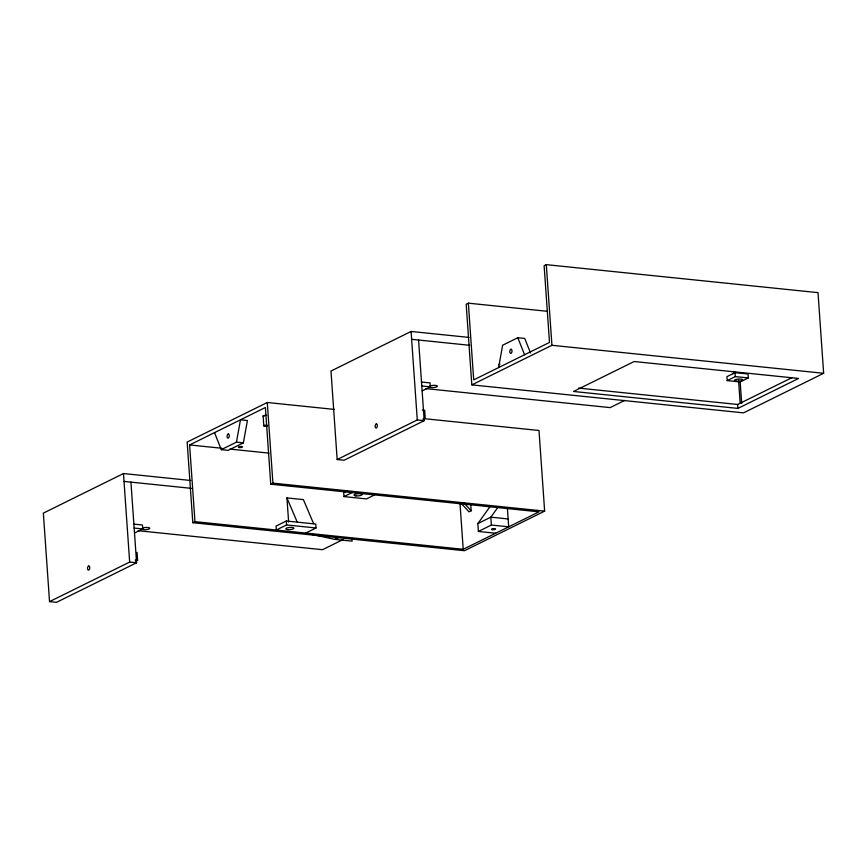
<?xml version="1.0" encoding="UTF-8"?>
<svg xmlns="http://www.w3.org/2000/svg" width="867" height="867" viewBox="0 0 867 867"><rect width="100%" height="100%" fill="white"/><g stroke="black" fill="none" stroke-linecap="round" stroke-linejoin="round"><path stroke-width="1.3" d="M221.291 449.637L236.453 442.148L240.484 419.801L247.409 420.517L243.378 442.864L228.216 450.341L221.291 449.637L214.507 432.644M498.612 367.565L502.643 345.229L517.805 337.74L524.73 338.455L530.55 353.021M495.696 533.238L478.389 531.46L477.847 523.592L490.364 506.133M497.886 507.358L490.83 517.165L477.847 523.592M732.875 373.731L734.717 371.813M190.773 480.481L123.472 473.545L43.35 513.123L49.538 601.633L56.463 602.348L136.585 562.77L130.939 482.128M334.532 409.43L267.285 402.494L187.164 442.072L192.799 522.714L464.517 550.708L544.639 511.129L538.992 430.487L423.313 418.577M468.971 337.415L411.088 331.454L330.977 371.033L337.165 459.543L344.091 460.247L424.201 420.668L418.566 340.027M468.343 303.168L466.175 304.23L471.821 384.872L743.528 412.865L823.65 373.287L818.014 292.645L546.297 264.652L544.129 265.725L549.494 342.432L473.707 379.876L468.343 303.168L547.023 311.275M194.967 521.652L189.602 444.944L265.389 407.501L270.753 484.209L539.003 511.844L463.216 549.288L194.967 521.652L192.799 522.714M134.602 532.956L142.73 528.935L142.448 525.001L133.8 524.112M422.229 390.854L430.346 386.845L430.075 382.911L421.416 382.022M270.753 484.209L272.921 483.136L544.639 511.129M471.821 384.872L551.932 345.294L823.65 373.287M49.538 601.633L129.66 562.054L136.585 562.77M337.165 459.543L417.276 419.953L424.201 420.668M135.436 561.328L137.604 560.255L137.051 552.387M423.063 419.227L425.22 418.165L424.678 410.297L422.37 410.058M286.316 521.013L276.031 526.096L276.302 530.03L286.598 524.947L316.011 527.981L315.74 524.047L286.316 521.013L286.598 524.947M347.179 490.95L343.7 492.662L343.971 496.596L366.47 498.915L374.598 494.905M343.971 496.596L352.1 492.586M305.726 533.064L316.011 527.981M311.741 534.365L334.803 539.382L339.528 537.052M343.169 539.502L322.535 549.7L138.254 530.712M624.728 400.413L610.162 407.609L425.881 388.622M735.043 372.658L726.914 376.668L727.196 380.602L740.169 381.935L748.297 377.925L748.015 373.991L735.043 372.658L735.314 376.592L727.196 380.602M470.727 504.507L471.171 510.771L469.004 511.833L461.157 503.337M478.389 531.46L491.383 525.034L508.691 526.822L507.412 508.463M578.571 388.091L737.644 404.477L792.21 377.524M737.915 408.411L798.54 378.456L634.135 361.517L573.499 391.472L737.915 408.411L737.644 404.477M411.641 339.311L469.676 345.294M735.314 376.592L748.297 377.925M421.698 385.956L430.346 386.845M236.453 442.148L243.378 442.864M189.602 444.944L221.887 448.272M229.961 449.095L268.965 453.116M508.138 518.954L490.83 517.165L491.383 525.034M288.635 522.064L286.944 497.929L303.396 499.62L313.605 523.646M124.014 481.413L191.466 488.359M313.041 534.505L315.642 534.766M334.803 539.382L352.11 541.16L351.926 538.537M134.071 528.046L142.73 528.935M135.295 560.017L137.604 560.255M464.192 503.218L471.171 510.771M286.944 497.929L297.164 521.956M517.805 337.74L524.589 354.733M740.169 381.935L741.675 403.469M738.554 380.158L740.158 403.036M546.297 264.652L551.932 345.294M460.009 503.434L463.216 549.288M411.088 331.454L417.276 419.953M267.285 402.494L272.921 483.136M263.124 415.997L263.806 425.827M123.472 473.545L129.66 562.054M498.948 364.758A2.048 0.542 -4 0 1 499.988 364.086M142.903 527.949A4.097 1.095 -4 0 1 149.113 527.754A4.097 1.095 -4 0 1 147.282 529.477A4.097 1.095 -4 0 1 141.711 529.076M429.414 386.411A4.097 1.095 -4 0 1 435.483 385.403A4.097 1.095 -4 0 1 436.101 387.094A4.097 1.095 -4 0 1 429.707 387.224M264.077 416.42A2.048 0.542 -4 0 1 263.59 415.629A2.048 0.542 -4 0 1 266.657 415.412M267.578 425.892A2.048 0.542 -4 0 1 264.619 426.228A2.048 0.542 -4 0 1 264.327 425.448A2.048 0.542 -4 0 1 267.339 425.242M228.205 434.031L227.923 434.161A2.048 1.073 -84.1 0 0 227.1 436.556A2.048 1.073 -84.1 0 0 228.162 438.084L228.444 437.954A2.048 1.073 -84.1 0 0 229.267 435.559A2.048 1.073 -84.1 0 0 228.205 434.031M510.934 349.293L510.652 349.423A2.048 1.073 -84.1 0 0 509.829 351.818A2.048 1.073 -84.1 0 0 510.891 353.346L511.172 353.216A2.048 1.073 -84.1 0 0 511.996 350.821A2.048 1.073 -84.1 0 0 510.934 349.293M376.289 423.952L375.996 424.082A2.048 1.073 -84.1 0 0 375.173 426.477A2.048 1.073 -84.1 0 0 376.235 428.005L376.516 427.875A2.048 1.073 -84.1 0 0 377.34 425.48A2.048 1.073 -84.1 0 0 376.289 423.952M88.662 566.053L88.38 566.184A2.048 1.073 -84.1 0 0 87.545 568.568A2.048 1.073 -84.1 0 0 88.607 570.096L88.889 569.966A2.048 1.073 -84.1 0 0 89.724 567.571A2.048 1.073 -84.1 0 0 88.662 566.053M736.386 381.231A4.097 1.095 -4 0 0 742.629 379.93A4.097 1.095 -4 0 0 736.636 379.312A4.097 1.095 -4 0 0 736.386 381.231M239.422 447.556A2.048 0.542 -4 0 0 242.543 446.906A2.048 0.542 -4 0 0 239.541 446.603A2.048 0.542 -4 0 0 239.422 447.556M355.871 495.881A4.097 1.095 -4 0 0 362.124 494.591A4.097 1.095 -4 0 0 356.131 493.973A4.097 1.095 -4 0 0 355.871 495.881M287.811 529.596A4.097 1.095 -4 0 0 293.913 528.241A4.097 1.095 -4 0 0 287.768 527.7A4.097 1.095 -4 0 0 287.811 529.596M492.185 529.639A2.048 0.542 -4 0 0 495.545 529.119A2.048 0.542 -4 0 0 492.911 528.664A2.048 0.542 -4 0 0 492.185 529.639"/></g></svg>
